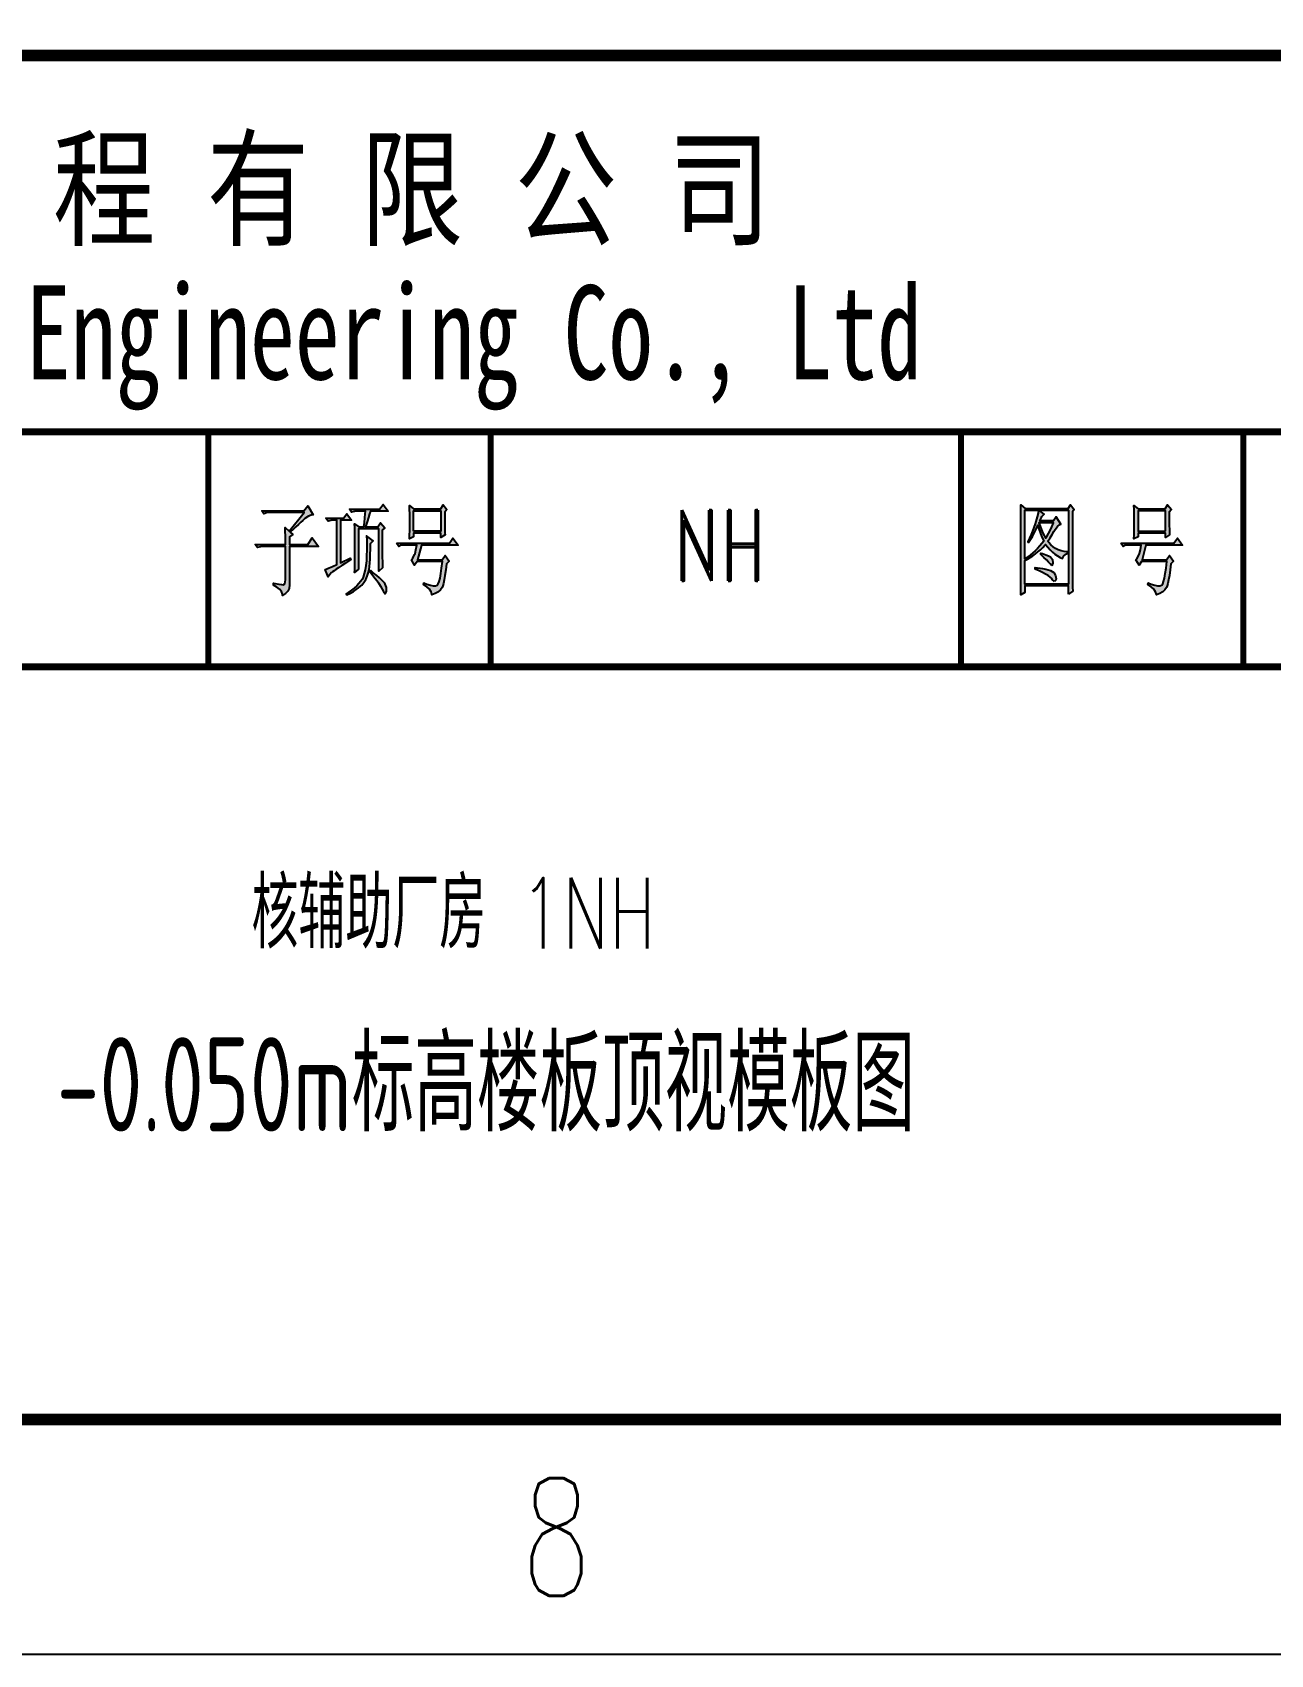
# Model space of a CAD drawing. Extents: x -146752 to 323108, y -93193 to -30118.
# Drawn here: x -38630 to -34682, y -93193 to -88020 of the extents above; entities that cross this region are included whole.
import ezdxf

# ---------------------------------------------------------------- set-up
doc = ezdxf.new("R2010")
doc.units = 0
doc.linetypes.add('CONTINOUS', pattern=[0])
doc.layers.get('0').update_dxf_attribs({"linetype": 'CONTINUOUS'})
for name, color, linetype in [('1', 7, 'CONTINUOUS'), ('TK', 4, 'CONTINUOUS'), ('图框', 4, 'CONTINOUS')]:
    doc.layers.add(name, color=color, linetype=linetype)
doc.styles.add('HZbine', font='txt_____.ttf', dxfattribs={"width": 0.7, "bigfont": 'HZTXT'})
doc.styles.add('RH', font='romans.shx', dxfattribs={"width": 0.7, "bigfont": 'hz.shx'})
doc.styles.add('romand', font='romand.shx', dxfattribs={"width": 0.7, "height": 200, "bigfont": 'OCHINESE.shx'})
doc.styles.add('TSSD_Dimension', font='Tssdeng.shx', dxfattribs={"width": 0.7, "bigfont": 'tssdchn.shx'})
doc.styles.add('宋体', font='', dxfattribs={"width": 0.7})
doc.styles.get('宋体').set_extended_font_data('SimSun')

msp = doc.modelspace()

# ---------------------------------------------------------------- hatches: boundary and pattern name
at = {"layer": '1'}
h = msp.add_hatch(color=2, dxfattribs=at)
h.paths.add_polyline_path([(-37809.8, -89782.1), (-37809.8, -89659), (-37718, -89659), (-37738.3, -89631.6), (-37752.1, -89652.9), (-37809.8, -89652.9), (-37809.8, -89629.1), (-37800.1, -89621.6), (-37808, -89614.2), (-37798.7, -89604.9), (-37790.2, -89596.7), (-37782, -89588.9), (-37774.5, -89582.1), (-37767.4, -89576.1), (-37761, -89570.4), (-37750, -89562.9), (-37741.1, -89559.4), (-37734.7, -89559), (-37752.1, -89530.2), (-37764.6, -89545.5), (-37899, -89545.5), (-37891.9, -89555.5), (-37883.4, -89552.6), (-37874.5, -89551.6), (-37763.5, -89551.6), (-37811.5, -89610.2), (-37824, -89599.2), (-37822.9, -89638.7), (-37822.9, -89652.9), (-37919.3, -89652.9), (-37912.2, -89662.9), (-37903.3, -89660.1), (-37894.8, -89659), (-37822.9, -89659), (-37822.9, -89765.4), (-37825, -89778.5), (-37830, -89781.7), (-37836.1, -89781), (-37844.6, -89779.9), (-37856, -89777.8), (-37861.3, -89776.7), (-37861.3, -89782.8), (-37850.3, -89788.8), (-37841.8, -89795.6), (-37836.1, -89803.4), (-37832.9, -89811.6), (-37832.5, -89815.5), (-37822.9, -89809.8), (-37815.8, -89802.3), (-37811.5, -89793.1)])
h.paths.add_polyline_path([(-37590.3, -89602.8), (-37525.9, -89602.8), (-37525.9, -89738), (-37513.4, -89728), (-37513.8, -89714.1), (-37514.5, -89687.8), (-37514.5, -89607.8), (-37506.3, -89600.3), (-37520.5, -89584.3), (-37528.4, -89596.7), (-37567.9, -89596.7), (-37562.9, -89580.4), (-37558.6, -89566.9), (-37555, -89555.8), (-37552.2, -89547.3), (-37551.8, -89546.6), (-37496, -89546.6), (-37511.6, -89525.2), (-37523, -89540.5), (-37619.4, -89540.5), (-37612.3, -89550.5), (-37603.4, -89547.6), (-37594.9, -89546.6), (-37567.9, -89546.6), (-37568.6, -89555.8), (-37569.6, -89567.9), (-37571.4, -89582.9), (-37572.8, -89596.7), (-37589.6, -89596.7), (-37602.7, -89586.8), (-37602.4, -89599.2), (-37602, -89612), (-37602, -89638.7), (-37601.6, -89652.6), (-37601.6, -89681.4), (-37602, -89696), (-37602, -89709.5), (-37602.4, -89722.3), (-37602.4, -89734.4), (-37602.7, -89742.9), (-37590.3, -89731.6)])
h.paths.add_polyline_path([(-37631.9, -89712.7), (-37618.7, -89704.2), (-37614.8, -89701.7), (-37616.6, -89696.7), (-37648.2, -89711.6), (-37648.2, -89575.4), (-37613, -89575.4), (-37627.3, -89555.5), (-37637.6, -89569), (-37694.5, -89569), (-37687.4, -89578.9), (-37678.8, -89576.1), (-37669.9, -89575.4), (-37659.6, -89575.4), (-37659.6, -89716.6), (-37673.2, -89723), (-37683.5, -89727.6), (-37691.3, -89730.8), (-37696.3, -89732.6), (-37697, -89733), (-37686.7, -89756.5), (-37682, -89748.6), (-37676, -89742.9), (-37672.8, -89740.4), (-37667.8, -89736.9), (-37661.4, -89732.3), (-37653.2, -89726.6), (-37643.3, -89720.2)])
h.paths.add_polyline_path([(-37557.9, -89741.5), (-37556.5, -89733.7), (-37555, -89723.7), (-37554, -89712.3), (-37552.9, -89698.8), (-37552.6, -89683.9), (-37552.2, -89667.5), (-37551.8, -89650.4), (-37544, -89641.6), (-37564.3, -89625.2), (-37563.9, -89639.4), (-37563.9, -89666.5), (-37564.7, -89692.8), (-37565, -89705.2), (-37566.4, -89720.5), (-37568.9, -89734), (-37571.8, -89746.1), (-37575.7, -89756.8), (-37578.9, -89764.3), (-37583.5, -89771), (-37588.8, -89777.8), (-37595.6, -89784.9), (-37603.8, -89792), (-37613, -89799.1), (-37623.3, -89806.3), (-37629.8, -89810.5), (-37627.3, -89814.1), (-37616.2, -89808.4), (-37606.6, -89802.7), (-37598.1, -89797), (-37590.3, -89791.7), (-37583.5, -89786), (-37579.9, -89782.8), (-37572.8, -89774.6), (-37567.1, -89765), (-37562.2, -89754)])
h.paths.add_polyline_path([(-37523, -89759.7), (-37531.9, -89752.2), (-37543, -89743.3), (-37551.1, -89736.5), (-37552.9, -89740.4), (-37544.4, -89751.5), (-37536.9, -89761.1), (-37530.9, -89769.3), (-37526.6, -89775.3), (-37520.2, -89785.6), (-37514.5, -89795.9), (-37510.9, -89802.7), (-37505.2, -89810.5), (-37501.3, -89803.1), (-37501, -89790.3), (-37504.9, -89779.2), (-37506.3, -89776.7), (-37510.2, -89772.1), (-37515.6, -89766.4)])
h.paths.add_polyline_path([(-37314.9, -89592.8), (-37314.9, -89550.5), (-37308.2, -89541.6), (-37320.3, -89526.7), (-37328.1, -89539.1), (-37414.5, -89539.1), (-37427.7, -89529.1), (-37427.3, -89541.9), (-37427, -89555.1), (-37427, -89609.2), (-37427.3, -89622.3), (-37427.7, -89634.8), (-37427.7, -89635.5), (-37414.5, -89629.1), (-37414.5, -89616.7), (-37327.4, -89616.7), (-37327.4, -89630.5), (-37314.2, -89622.7), (-37314.6, -89615.6), (-37314.6, -89605.6)])
h.paths.add_polyline_path([(-37414.5, -89545.5), (-37327.4, -89545.5), (-37327.4, -89610.2), (-37414.5, -89610.2)], flags=16)
h.paths.add_polyline_path([(-37389.3, -89655.4), (-37272.9, -89655.4), (-37289, -89633), (-37300, -89649), (-37469, -89649), (-37461.8, -89659), (-37454, -89655.4), (-37404.2, -89655.4), (-37407.1, -89669.7), (-37409.9, -89681.8), (-37411.3, -89685.3), (-37417, -89696.3), (-37421.6, -89701.7), (-37411.3, -89719.1), (-37403.1, -89707.7), (-37322.8, -89707.7), (-37325.2, -89728.7), (-37327.7, -89746.1), (-37330.2, -89760), (-37333.1, -89771), (-37335.9, -89778.2), (-37338.8, -89782.4), (-37339.5, -89782.8), (-37344.8, -89784.6), (-37352.3, -89784.6), (-37361.2, -89782.8), (-37372.6, -89779.2), (-37382.2, -89775.3), (-37383.2, -89780.3), (-37372.6, -89787.8), (-37364.4, -89795.6), (-37359, -89803.8), (-37356.2, -89812.3), (-37356.2, -89814.1), (-37345.5, -89809.8), (-37337.7, -89805.5), (-37335.9, -89804.1), (-37328.8, -89797.4), (-37323.8, -89790.3), (-37321.7, -89785.3), (-37319.5, -89777.1), (-37317.1, -89766.1), (-37314.6, -89751.5), (-37312.1, -89734), (-37309.6, -89715.2), (-37301.1, -89706.7), (-37314.2, -89687.8), (-37323.8, -89701.7), (-37401.7, -89701.7)])
h = msp.add_hatch(color=2, dxfattribs=at)
h.paths.add_polyline_path([(-35313.6, -89762.1), (-35313.6, -89549.1), (-35308.2, -89541.6), (-35320.3, -89526.7), (-35327.4, -89538), (-35464.7, -89538), (-35478.6, -89526.7), (-35478.3, -89540.9), (-35477.9, -89554.4), (-35477.9, -89789.9), (-35478.3, -89803.1), (-35478.6, -89814.1), (-35465.5, -89806.6), (-35465.5, -89785.3), (-35325.7, -89785.3), (-35325.7, -89811.6), (-35312.5, -89801.6), (-35313.2, -89789.2), (-35313.2, -89776)])
h.paths.add_polyline_path([(-35465.5, -89704.2), (-35456.6, -89699.5), (-35448, -89694.6), (-35439.5, -89689.2), (-35431.3, -89683.2), (-35423.5, -89676.8), (-35415.7, -89669.7), (-35407.8, -89662.2), (-35400.4, -89654.4), (-35399.3, -89652.9), (-35392.2, -89661.8), (-35385.1, -89670), (-35377.6, -89677.5), (-35369.8, -89683.9), (-35361.6, -89689.6), (-35352.7, -89694.2), (-35344.9, -89697.8), (-35340.9, -89689.2), (-35332.8, -89683.2), (-35329.2, -89681.8), (-35329.2, -89676.8), (-35339.9, -89675.3), (-35349.5, -89673.2), (-35358.7, -89670), (-35367.3, -89665.7), (-35375.1, -89660.8), (-35382.2, -89654.4), (-35389, -89647.2), (-35392.2, -89643), (-35384.7, -89631.6), (-35378.3, -89621.3), (-35372.6, -89612), (-35368.7, -89605.3), (-35361.6, -89595.7), (-35354.1, -89589.3), (-35350.9, -89587.8), (-35365.9, -89565.4), (-35373.7, -89577.9), (-35417.4, -89577.9), (-35412.5, -89566.9), (-35410.7, -89564), (-35403.6, -89556.5), (-35420.3, -89544.1), (-35325.7, -89544.1), (-35325.7, -89779.2), (-35465.5, -89779.2)], flags=16)
h.paths.add_polyline_path([(-35432.4, -89731.6), (-35432.4, -89726.6), (-35408.9, -89730.1), (-35398.9, -89732.3), (-35390.8, -89734.4), (-35383.6, -89736.5), (-35378.3, -89739), (-35373.3, -89742.9), (-35367.3, -89751.8), (-35365.9, -89762.9), (-35366.6, -89767.1), (-35370.5, -89771), (-35378.3, -89764.3), (-35379.7, -89762.1), (-35384.7, -89757.5), (-35391.5, -89752.5), (-35399.6, -89747.6), (-35408.9, -89742.2), (-35419.9, -89736.9)], flags=0)
h.paths.add_polyline_path([(-35465.5, -89699.2), (-35465.5, -89544.1), (-35422.1, -89544.1), (-35423.1, -89553.3), (-35426, -89565.4), (-35430.2, -89580), (-35432.4, -89586.8), (-35436.3, -89598.5), (-35440.9, -89610.2), (-35445.5, -89621.6), (-35450.5, -89633), (-35455.9, -89644), (-35453.4, -89646.5), (-35447.3, -89637.3), (-35441.3, -89627.3), (-35435.6, -89617), (-35429.9, -89606), (-35424.9, -89594.6), (-35423.5, -89591.8), (-35420.6, -89603.1), (-35416.7, -89614.9), (-35412.1, -89626.6), (-35407.1, -89638.7), (-35405.3, -89643), (-35411, -89650.4), (-35417.4, -89657.9), (-35424.5, -89665.4), (-35432, -89672.9), (-35440.2, -89680), (-35448.7, -89686.7), (-35458, -89693.8)], flags=16)
h.paths.add_polyline_path([(-35414.9, -89685.3), (-35413.9, -89680.3), (-35408.9, -89681.8), (-35398.2, -89685.7), (-35389.7, -89689.2), (-35383.3, -89692.8), (-35377.2, -89700.6), (-35376.5, -89712.7), (-35379.4, -89720.9), (-35385.1, -89715.2), (-35389.7, -89709.5), (-35396.1, -89702.4), (-35404.6, -89694.6)], flags=0)
h.paths.add_polyline_path([(-35399.3, -89633), (-35403.9, -89624.8), (-35408.9, -89614.9), (-35413.5, -89603.1), (-35418.5, -89589.3), (-35420.3, -89584.3), (-35373.7, -89584.3), (-35379, -89596.7), (-35384.7, -89608.1), (-35390, -89618.4), (-35395.7, -89628)], flags=16)
h.paths.add_polyline_path([(-35004.8, -89592.8), (-35004.8, -89550.5), (-34998, -89541.6), (-35010.1, -89526.7), (-35017.9, -89539.1), (-35104.4, -89539.1), (-35117.5, -89529.1), (-35117.2, -89541.9), (-35116.8, -89555.1), (-35116.8, -89609.2), (-35117.2, -89622.3), (-35117.5, -89634.8), (-35117.5, -89635.5), (-35104.4, -89629.1), (-35104.4, -89616.7), (-35017.2, -89616.7), (-35017.2, -89630.5), (-35004.1, -89622.7), (-35004.4, -89615.6), (-35004.4, -89605.6)])
h.paths.add_polyline_path([(-35104.4, -89545.5), (-35017.2, -89545.5), (-35017.2, -89610.2), (-35104.4, -89610.2)], flags=16)
h.paths.add_polyline_path([(-35079.1, -89655.4), (-34962.8, -89655.4), (-34978.5, -89633), (-34989.8, -89649), (-35158.8, -89649), (-35151.7, -89659), (-35143.9, -89655.4), (-35094.1, -89655.4), (-35096.9, -89669.7), (-35099.8, -89681.8), (-35101.2, -89685.3), (-35106.9, -89696.3), (-35111.5, -89701.7), (-35101.2, -89719.1), (-35093, -89707.7), (-35012.6, -89707.7), (-35015.1, -89728.7), (-35017.6, -89746.1), (-35020.1, -89760), (-35022.9, -89771), (-35025.8, -89778.2), (-35028.7, -89782.6), (-35034.7, -89784.6), (-35042.1, -89784.6), (-35051, -89782.8), (-35062.4, -89779.2), (-35072, -89775.3), (-35073.1, -89780.3), (-35062.4, -89787.8), (-35054.2, -89795.6), (-35048.9, -89803.8), (-35046, -89812.3), (-35046, -89814.1), (-35035.4, -89809.8), (-35027.5, -89805.5), (-35025.8, -89804.1), (-35018.7, -89797.4), (-35013.7, -89790.3), (-35011.5, -89785.3), (-35009.4, -89777.1), (-35006.9, -89766.1), (-35004.4, -89751.5), (-35001.9, -89734), (-34999.4, -89715.2), (-34990.9, -89706.7), (-35004.1, -89687.8), (-35013.7, -89701.7), (-35091.2, -89701.7)])

# ---------------------------------------------------------------- linework, layer by layer
msp.add_lwpolyline([(-120037.9, -30118.5), (-30862.9, -30118.5), (-30862.9, -93193.5), (-120037.9, -93193.5)], close=True)
at = {"layer": '1', "color": 2}
msp.add_line((-31618.9, -92443.5), (-45118.9, -92443.5), dxfattribs=at)
msp.add_line((-31618.9, -92443.5), (-45118.9, -92443.5), dxfattribs=at)
at = {"layer": '1', "color": 2, "const_width": 37.5}
for points in [[(-45118.9, -92443.5), (-31618.9, -92443.5), (-31618.9, -82561.3), (-45118.9, -82561.3)], [(-45118.9, -88093.5), (-31618.9, -88093.5), (-31618.9, -92443.5), (-45118.9, -92443.5)]]:
    msp.add_lwpolyline(points, close=True, dxfattribs=at)
at = {"layer": '1', "color": 2}
for points, const_width in [([(-45118.9, -89293.5), (-31618.9, -89293.5)], 22.5), ([(-38068.9, -89293.5), (-38068.9, -90043.5)], 18.7), ([(-37168.9, -89293.5), (-37168.9, -90043.5)], 18.7), ([(-35668.9, -89293.5), (-35668.9, -90043.5)], 18.7), ([(-34768.9, -89293.5), (-34768.9, -90043.5)], 18.7), ([(-40468.9, -90043.5), (-31618.9, -90043.5)], 22.5)]:
    msp.add_lwpolyline(points, dxfattribs=dict(at, const_width=const_width))
for points in [[(-37761, -89570.4), (-37767.4, -89576.1), (-37774.5, -89582.1), (-37782, -89588.9), (-37790.2, -89596.7), (-37798.7, -89604.9), (-37808, -89614.2), (-37800.1, -89621.6), (-37809.8, -89629.1), (-37809.8, -89652.9), (-37752.1, -89652.9), (-37738.3, -89631.6), (-37718, -89659), (-37809.8, -89659), (-37809.8, -89782.1), (-37811.5, -89793.1), (-37815.8, -89802.3), (-37822.9, -89809.8), (-37832.5, -89815.5), (-37832.9, -89811.6), (-37836.1, -89803.4), (-37841.8, -89795.6), (-37850.3, -89788.8), (-37861.3, -89782.8), (-37861.3, -89776.7), (-37856, -89777.8), (-37844.6, -89779.9), (-37836.1, -89781), (-37830, -89781.7), (-37825, -89778.5), (-37822.9, -89765.4), (-37822.9, -89659), (-37894.8, -89659), (-37903.3, -89660.1), (-37912.2, -89662.9), (-37919.3, -89652.9), (-37822.9, -89652.9), (-37822.9, -89638.7), (-37824, -89599.2), (-37811.5, -89610.2), (-37763.5, -89551.6), (-37874.5, -89551.6), (-37883.4, -89552.6), (-37891.9, -89555.5), (-37899, -89545.5), (-37764.6, -89545.5), (-37752.1, -89530.2), (-37734.7, -89559), (-37741.1, -89559.4), (-37750, -89562.9)], [(-37602.4, -89722.3), (-37602, -89709.5), (-37602, -89696), (-37601.6, -89681.4), (-37601.6, -89652.6), (-37602, -89638.7), (-37602, -89612), (-37602.4, -89599.2), (-37602.7, -89586.8), (-37589.6, -89596.7), (-37572.8, -89596.7), (-37571.4, -89582.9), (-37569.6, -89567.9), (-37568.6, -89555.8), (-37567.9, -89546.6), (-37594.9, -89546.6), (-37603.4, -89547.6), (-37612.3, -89550.5), (-37619.4, -89540.5), (-37523, -89540.5), (-37511.6, -89525.2), (-37496, -89546.6), (-37551.8, -89546.6), (-37552.2, -89547.3), (-37555, -89555.8), (-37558.6, -89566.9), (-37562.9, -89580.4), (-37567.9, -89596.7), (-37528.4, -89596.7), (-37520.5, -89584.3), (-37506.3, -89600.3), (-37514.5, -89607.8), (-37514.5, -89687.8), (-37513.8, -89714.1), (-37513.4, -89728), (-37525.9, -89738), (-37525.9, -89602.8), (-37590.3, -89602.8), (-37590.3, -89731.6), (-37602.7, -89742.9), (-37602.4, -89734.4)], [(-37328.1, -89539.1), (-37320.3, -89526.7), (-37308.2, -89541.6), (-37314.9, -89550.5), (-37314.9, -89592.8), (-37314.6, -89605.6), (-37314.6, -89615.6), (-37314.2, -89622.7), (-37327.4, -89630.5), (-37327.4, -89616.7), (-37414.5, -89616.7), (-37414.5, -89629.1), (-37427.7, -89635.5), (-37427.7, -89634.8), (-37427.3, -89622.3), (-37427, -89609.2), (-37427, -89555.1), (-37427.3, -89541.9), (-37427.7, -89529.1), (-37414.5, -89539.1)], [(-37414.5, -89610.2), (-37414.5, -89545.5), (-37327.4, -89545.5), (-37327.4, -89610.2)], [(-35325.7, -89811.6), (-35325.7, -89785.3), (-35465.5, -89785.3), (-35465.5, -89806.6), (-35478.6, -89814.1), (-35478.3, -89803.1), (-35477.9, -89789.9), (-35477.9, -89554.4), (-35478.3, -89540.9), (-35478.6, -89526.7), (-35464.7, -89538), (-35327.4, -89538), (-35320.3, -89526.7), (-35308.2, -89541.6), (-35313.6, -89549.1), (-35313.6, -89762.1), (-35313.2, -89776), (-35313.2, -89789.2), (-35312.5, -89801.6)], [(-35369.8, -89683.9), (-35361.6, -89689.6), (-35352.7, -89694.2), (-35344.9, -89697.8), (-35340.9, -89689.2), (-35332.8, -89683.2), (-35329.2, -89681.8), (-35329.2, -89676.8), (-35339.9, -89675.3), (-35349.5, -89673.2), (-35358.7, -89670), (-35367.3, -89665.7), (-35375.1, -89660.8), (-35382.2, -89654.4), (-35389, -89647.2), (-35392.2, -89643), (-35384.7, -89631.6), (-35378.3, -89621.3), (-35372.6, -89612), (-35368.7, -89605.3), (-35361.6, -89595.7), (-35354.1, -89589.3), (-35350.9, -89587.8), (-35365.9, -89565.4), (-35373.7, -89577.9), (-35417.4, -89577.9), (-35412.5, -89566.9), (-35410.7, -89564), (-35403.6, -89556.5), (-35420.3, -89544.1), (-35325.7, -89544.1), (-35325.7, -89779.2), (-35465.5, -89779.2), (-35465.5, -89704.2), (-35456.6, -89699.5), (-35448, -89694.6), (-35439.5, -89689.2), (-35431.3, -89683.2), (-35423.5, -89676.8), (-35415.7, -89669.7), (-35407.8, -89662.2), (-35400.4, -89654.4), (-35399.3, -89652.9), (-35392.2, -89661.8), (-35385.1, -89670), (-35377.6, -89677.5)], [(-35420.6, -89603.1), (-35416.7, -89614.9), (-35412.1, -89626.6), (-35407.1, -89638.7), (-35405.3, -89643), (-35411, -89650.4), (-35417.4, -89657.9), (-35424.5, -89665.4), (-35432, -89672.9), (-35440.2, -89680), (-35448.7, -89686.7), (-35458, -89693.8), (-35465.5, -89699.2), (-35465.5, -89544.1), (-35422.1, -89544.1), (-35423.1, -89553.3), (-35426, -89565.4), (-35430.2, -89580), (-35432.4, -89586.8), (-35436.3, -89598.5), (-35440.9, -89610.2), (-35445.5, -89621.6), (-35450.5, -89633), (-35455.9, -89644), (-35453.4, -89646.5), (-35447.3, -89637.3), (-35441.3, -89627.3), (-35435.6, -89617), (-35429.9, -89606), (-35424.9, -89594.6), (-35423.5, -89591.8)], [(-35017.9, -89539.1), (-35010.1, -89526.7), (-34998, -89541.6), (-35004.8, -89550.5), (-35004.8, -89592.8), (-35004.4, -89605.6), (-35004.4, -89615.6), (-35004.1, -89622.7), (-35017.2, -89630.5), (-35017.2, -89616.7), (-35104.4, -89616.7), (-35104.4, -89629.1), (-35117.5, -89635.5), (-35117.5, -89634.8), (-35117.2, -89622.3), (-35116.8, -89609.2), (-35116.8, -89555.1), (-35117.2, -89541.9), (-35117.5, -89529.1), (-35104.4, -89539.1)], [(-35017.2, -89610.2), (-35017.2, -89545.5), (-35104.4, -89545.5), (-35104.4, -89610.2)], [(-37676, -89742.9), (-37682, -89748.6), (-37686.7, -89756.5), (-37697, -89733), (-37696.3, -89732.6), (-37691.3, -89730.8), (-37683.5, -89727.6), (-37673.2, -89723), (-37659.6, -89716.6), (-37659.6, -89575.4), (-37669.9, -89575.4), (-37678.8, -89576.1), (-37687.4, -89578.9), (-37694.5, -89569), (-37637.6, -89569), (-37627.3, -89555.5), (-37613, -89575.4), (-37648.2, -89575.4), (-37648.2, -89711.6), (-37616.6, -89696.7), (-37614.8, -89701.7), (-37618.7, -89704.2), (-37631.9, -89712.7), (-37643.3, -89720.2), (-37653.2, -89726.6), (-37661.4, -89732.3), (-37667.8, -89736.9), (-37672.8, -89740.4)], [(-35395.7, -89628), (-35390, -89618.4), (-35384.7, -89608.1), (-35379, -89596.7), (-35373.7, -89584.3), (-35420.3, -89584.3), (-35418.5, -89589.3), (-35413.5, -89603.1), (-35408.9, -89614.9), (-35403.9, -89624.8), (-35399.3, -89633)], [(-37579.9, -89782.8), (-37572.8, -89774.6), (-37567.1, -89765), (-37562.2, -89754), (-37557.9, -89741.5), (-37556.5, -89733.7), (-37555, -89723.7), (-37554, -89712.3), (-37552.9, -89698.8), (-37552.6, -89683.9), (-37552.2, -89667.5), (-37551.8, -89650.4), (-37544, -89641.6), (-37564.3, -89625.2), (-37563.9, -89639.4), (-37563.9, -89666.5), (-37564.7, -89692.8), (-37565, -89705.2), (-37566.4, -89720.5), (-37568.9, -89734), (-37571.8, -89746.1), (-37575.7, -89756.8), (-37578.9, -89764.3), (-37583.5, -89771), (-37588.8, -89777.8), (-37595.6, -89784.9), (-37603.8, -89792), (-37613, -89799.1), (-37623.3, -89806.3), (-37629.8, -89810.5), (-37627.3, -89814.1), (-37616.2, -89808.4), (-37606.6, -89802.7), (-37598.1, -89797), (-37590.3, -89791.7), (-37583.5, -89786)], [(-37469, -89649), (-37300, -89649), (-37289, -89633), (-37272.9, -89655.4), (-37389.3, -89655.4), (-37401.7, -89701.7), (-37323.8, -89701.7), (-37314.2, -89687.8), (-37301.1, -89706.7), (-37309.6, -89715.2), (-37312.1, -89734), (-37314.6, -89751.5), (-37317.1, -89766.1), (-37319.5, -89777.1), (-37321.7, -89785.3), (-37323.8, -89790.3), (-37328.8, -89797.4), (-37335.9, -89804.1), (-37337.7, -89805.5), (-37345.5, -89809.8), (-37356.2, -89814.1), (-37356.2, -89812.3), (-37359, -89803.8), (-37364.4, -89795.6), (-37372.6, -89787.8), (-37383.2, -89780.3), (-37382.2, -89775.3), (-37372.6, -89779.2), (-37361.2, -89782.8), (-37352.3, -89784.6), (-37344.8, -89784.6), (-37339.5, -89782.8), (-37338.8, -89782.4), (-37335.9, -89778.2), (-37333.1, -89771), (-37330.2, -89760), (-37327.7, -89746.1), (-37325.2, -89728.7), (-37322.8, -89707.7), (-37403.1, -89707.7), (-37411.3, -89719.1), (-37421.6, -89701.7), (-37417, -89696.3), (-37411.3, -89685.3), (-37409.9, -89681.8), (-37407.1, -89669.7), (-37404.2, -89655.4), (-37454, -89655.4), (-37461.8, -89659)], [(-35158.8, -89649), (-34989.8, -89649), (-34978.5, -89633), (-34962.8, -89655.4), (-35079.1, -89655.4), (-35091.2, -89701.7), (-35013.7, -89701.7), (-35004.1, -89687.8), (-34990.9, -89706.7), (-34999.4, -89715.2), (-35001.9, -89734), (-35004.4, -89751.5), (-35006.9, -89766.1), (-35009.4, -89777.1), (-35011.5, -89785.3), (-35013.7, -89790.3), (-35018.7, -89797.4), (-35025.8, -89804.1), (-35027.5, -89805.5), (-35035.4, -89809.8), (-35046, -89814.1), (-35046, -89812.3), (-35048.9, -89803.8), (-35054.2, -89795.6), (-35062.4, -89787.8), (-35073.1, -89780.3), (-35072, -89775.3), (-35062.4, -89779.2), (-35051, -89782.8), (-35042.1, -89784.6), (-35034.7, -89784.6), (-35029.3, -89782.8), (-35028.6, -89782.4), (-35025.8, -89778.2), (-35022.9, -89771), (-35020.1, -89760), (-35017.6, -89746.1), (-35015.1, -89728.7), (-35012.6, -89707.7), (-35093, -89707.7), (-35101.2, -89719.1), (-35111.5, -89701.7), (-35106.9, -89696.3), (-35101.2, -89685.3), (-35099.8, -89681.8), (-35096.9, -89669.7), (-35094.1, -89655.4), (-35143.9, -89655.4), (-35151.7, -89659)], [(-35379.4, -89720.9), (-35385.1, -89715.2), (-35389.7, -89709.5), (-35396.1, -89702.4), (-35404.6, -89694.6), (-35414.9, -89685.3), (-35413.9, -89680.3), (-35408.9, -89681.8), (-35398.2, -89685.7), (-35389.7, -89689.2), (-35383.3, -89692.8), (-35377.2, -89700.6), (-35376.5, -89712.7)], [(-37536.9, -89761.1), (-37530.9, -89769.3), (-37526.6, -89775.3), (-37520.2, -89785.6), (-37514.5, -89795.9), (-37510.9, -89802.7), (-37505.2, -89810.5), (-37501.3, -89803.1), (-37501.3, -89802.7), (-37501, -89790.3), (-37504.9, -89779.2), (-37506.3, -89776.7), (-37510.2, -89772.1), (-37515.6, -89766.4), (-37523, -89759.7), (-37531.9, -89752.2), (-37543, -89743.3), (-37551.1, -89736.5), (-37552.9, -89740.4), (-37544.4, -89751.5)], [(-35370.5, -89771), (-35378.3, -89764.3), (-35379.7, -89762.1), (-35384.7, -89757.5), (-35391.5, -89752.5), (-35399.6, -89747.6), (-35408.9, -89742.2), (-35419.9, -89736.9), (-35432.4, -89731.6), (-35432.4, -89726.6), (-35408.9, -89730.1), (-35398.9, -89732.3), (-35390.8, -89734.4), (-35383.6, -89736.5), (-35378.3, -89739), (-35373.3, -89742.9), (-35367.3, -89751.8), (-35365.9, -89762.9), (-35366.6, -89767.1)]]:
    msp.add_lwpolyline(points, close=True, dxfattribs=at)
at = {"layer": 'TK', "color": 4, "const_width": 37.5}
msp.add_lwpolyline([(-118162.9, -30868.5), (-31618.9, -30868.5), (-31618.9, -92443.5), (-118162.9, -92443.5)], close=True, dxfattribs=at)
at = {"layer": 'TK', "color": 4, "flags": 128}
msp.add_lwpolyline([(-30862.9, -93193.5), (-120037.9, -93193.5)], dxfattribs=at)
at = {"layer": '图框', "color": 2}
msp.add_line((-31618.9, -92443.5), (-45118.9, -92443.5), dxfattribs=at)

# ---------------------------------------------------------------- texts
at = {"layer": '1', "color": 2, "style": '宋体'}
for s, width, p in [('中 国 核 电 工 程 有 限 公 司', 0.8, (-41018.1, -88668.8)), ('China Nuclear Power Engineering Co., Ltd', 0.7, (-41507.8, -89126.6))]:
    msp.add_text(s, height=300, dxfattribs=dict(at, width=width)).set_placement(p)
at = {"layer": 'TK', "color": 2, "style": 'romand', "width": 0.7}
msp.add_text('NH', height=225, dxfattribs=at).set_placement((-36586.5, -89768.7))
at = {"layer": 'TK', "color": 1, "width": 0.7}
for s, height, style, p in [('核辅助厂房 1NH ', 225, 'RH', (-37931.3, -90941.6)), ('-0.050m标高楼板顶视模板图', 300, 'TSSD_Dimension', (-38552.9, -91524.9))]:
    msp.add_text(s, height=height, dxfattribs=dict(at, style=style)).set_placement(p)
at = {"layer": 'TK', "color": 4, "style": 'HZbine', "width": 0.7}
msp.add_text('8', height=375, dxfattribs=at).set_placement((-37071.8, -93006))

doc.saveas('drawing.dxf')
